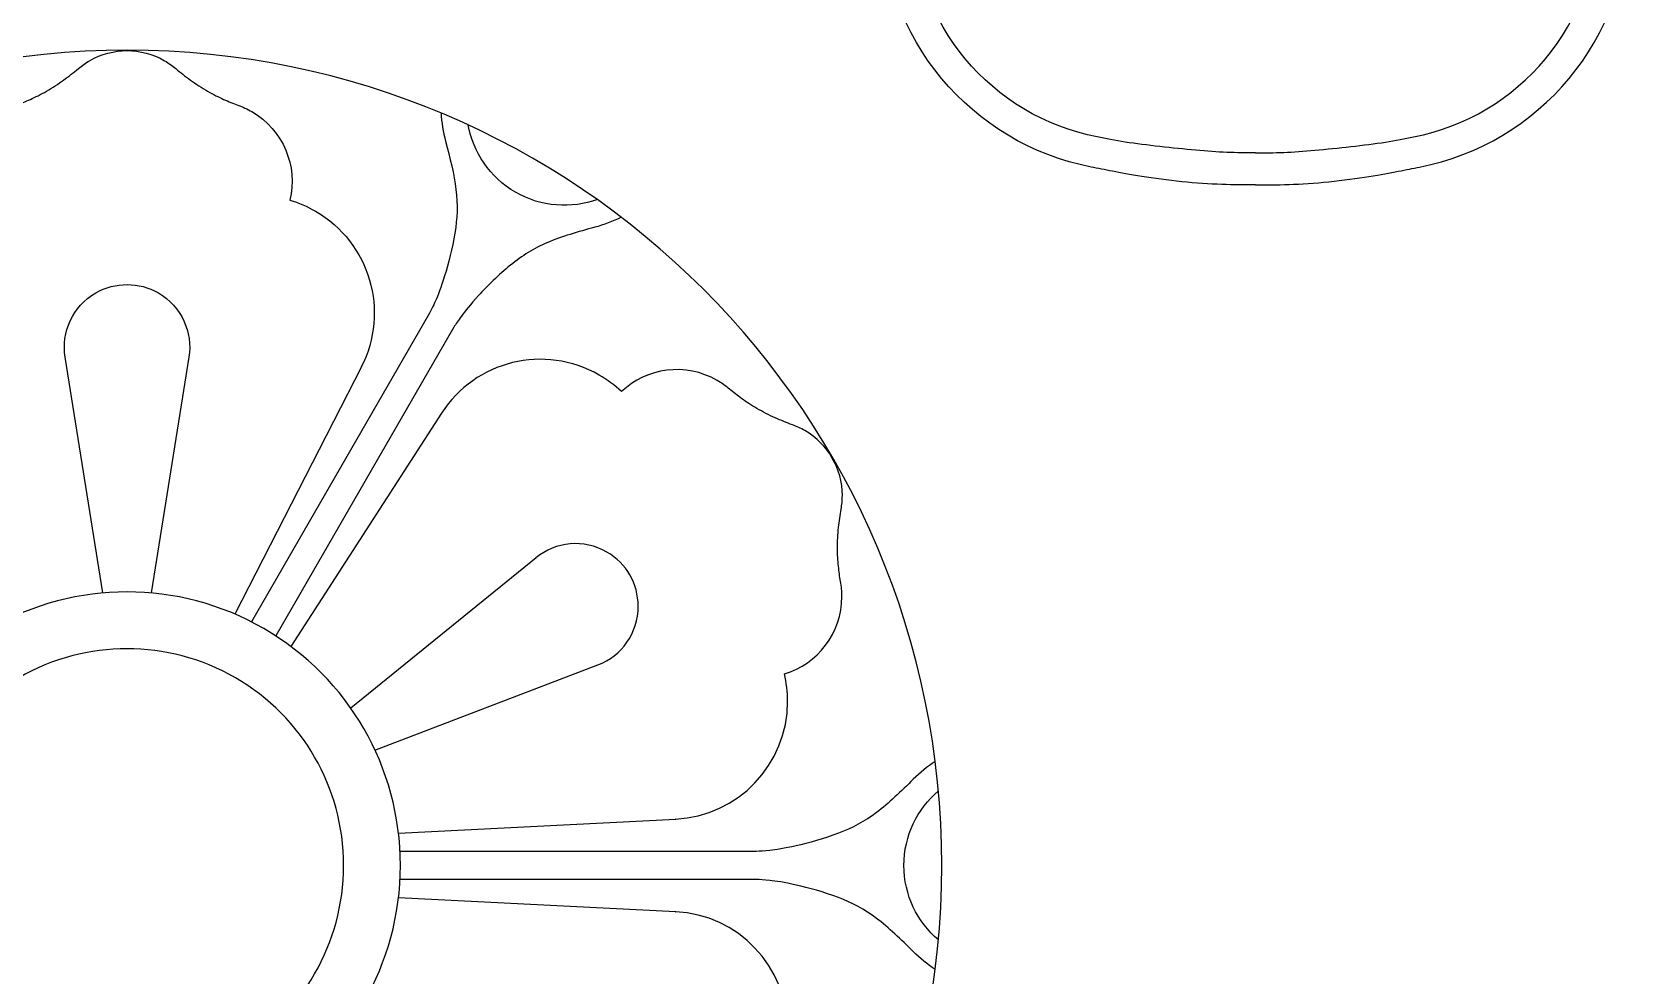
# Model space of a CAD drawing. Extents: x -106 to 93, y -17 to 204.
# Drawn here: x -8.3 to 62, y 94 to 135.5 of the extents above; entities that cross this region are included whole.
import ezdxf

# ---------------------------------------------------------------- set-up
doc = ezdxf.new("R2010")
doc.units = 0
doc.header["$MEASUREMENT"] = 0
doc.layers.add('LAYER_1', color=7, linetype='CONTINUOUS')

msp = doc.modelspace()

# ---------------------------------------------------------------- linework, layer by layer
at = {"layer": 'LAYER_1'}
for points, knots in [([(38.3167, 129.5791), (33.0592, 130.5973), (29.0892, 135.2253), (29.0892, 140.7803), (29.0892, 140.7803), (29.0892, 143.3942), (29.9681, 145.8029), (31.4466, 147.7266)], [0, 0, 0, 0, 0.3333333, 0.3333333, 0.3333333, 0.3333333, 1, 1, 1, 1]), ([(38.5806, 130.9066), (33.9441, 131.802), (30.4422, 135.8822), (30.4422, 140.7803), (30.4422, 140.7803), (30.4422, 143.3449), (31.4023, 145.6854), (32.9825, 147.4617)], [0, 0, 0, 0, 0.3333333, 0.3333333, 0.3333333, 0.3333333, 1, 1, 1, 1]), ([(52.5212, 130.9066), (57.1577, 131.802), (60.6596, 135.8822), (60.6596, 140.7803), (60.6596, 140.7803), (60.6596, 143.3449), (59.6995, 145.6854), (58.1193, 147.4617)], [0, 0, 0, 0, 0.3333333, 0.3333333, 0.3333333, 0.3333333, 1, 1, 1, 1]), ([(52.7851, 129.5791), (58.0427, 130.5973), (62.0127, 135.2253), (62.0127, 140.7803), (62.0127, 140.7803), (62.0127, 143.3942), (61.1337, 145.8029), (59.6552, 147.7266)], [0, 0, 0, 0, 0.3333333, 0.3333333, 0.3333333, 0.3333333, 1, 1, 1, 1]), ([(-4.1535, 62.9348), (-23.9765, 62.9348), (-40.0462, 79.0045), (-40.0462, 98.8275), (-40.0462, 98.8275), (-40.0462, 118.6504), (-23.9765, 134.7201), (-4.1535, 134.7201), (-4.1535, 134.7201), (15.6696, 134.7201), (31.7392, 118.6504), (31.7392, 98.8275), (31.7392, 98.8275), (31.7392, 79.0045), (15.6696, 62.9348), (-4.1535, 62.9348)], [0, 0, 0, 0, 0.2, 0.2, 0.2, 0.2, 0.4, 0.4, 0.4, 0.4, 0.6, 0.6, 0.6, 0.6, 1, 1, 1, 1]), ([(-8.898, 109.8958), (-8.898, 109.8958), (-14.4744, 120.7848), (-14.4744, 120.7848), (-14.4744, 120.7848), (-14.476, 120.7879), (-14.4678, 120.7719), (-14.4695, 120.7751), (-14.4695, 120.7751), (-15.7282, 123.2203), (-14.8562, 126.2483), (-12.4488, 127.6383), (-12.4488, 127.6383), (-12.0876, 127.8468), (-11.7117, 128.0069), (-11.3288, 128.1208), (-11.3288, 128.1208), (-11.684, 129.6081), (-11.0427, 131.2127), (-9.6506, 132.0164), (-9.6506, 132.0164), (-9.4521, 132.131), (-9.2469, 132.2243), (-9.038, 132.2969), (-9.038, 132.2969), (-8.8339, 132.3777), (-8.6297, 132.4584), (-8.4093, 132.5571), (-8.4093, 132.5571), (-8.1889, 132.6557), (-7.952, 132.7724), (-7.7003, 132.9177), (-7.7003, 132.9177), (-7.4486, 133.063), (-7.1818, 133.2372), (-6.9457, 133.4074), (-6.9457, 133.4074), (-6.7093, 133.5776), (-6.5035, 133.7442), (-6.2977, 133.9107), (-6.2977, 133.9107), (-6.1465, 134.0396), (-5.9814, 134.1567), (-5.8032, 134.2596), (-5.8032, 134.2596), (-5.2825, 134.5602), (-4.7142, 134.7027), (-4.1535, 134.7021), (-4.1535, 134.7021), (-3.5927, 134.7027), (-3.0243, 134.5601), (-2.5038, 134.2595), (-2.5038, 134.2595), (-2.3255, 134.1567), (-2.1604, 134.0395), (-2.0092, 133.9106), (-2.0092, 133.9106), (-1.8034, 133.7442), (-1.5975, 133.5775), (-1.3613, 133.4074), (-1.3613, 133.4074), (-1.125, 133.2371), (-0.8583, 133.063), (-0.6066, 132.9176), (-0.6066, 132.9176), (-0.3548, 132.7724), (-0.118, 132.6557), (0.1024, 132.557), (0.1024, 132.557), (0.3228, 132.4584), (0.527, 132.3777), (0.7311, 132.2969), (0.7311, 132.2969), (0.9399, 132.2243), (1.1451, 132.131), (1.3438, 132.0163), (1.3438, 132.0163), (2.7358, 131.2126), (3.3772, 129.608), (3.0219, 128.1207), (3.0219, 128.1207), (3.4048, 128.0068), (3.7807, 127.8467), (4.1419, 127.6382), (4.1419, 127.6382), (6.5493, 126.2483), (7.4212, 123.2203), (6.1626, 120.775), (6.1626, 120.775), (6.1609, 120.7719), (6.1692, 120.7879), (6.1676, 120.7847), (6.1676, 120.7847), (6.1676, 120.7847), (0.5912, 109.8957), (0.5912, 109.8957)], [0, 0, 0, 0, 0.04, 0.04, 0.04, 0.04, 0.08, 0.08, 0.08, 0.08, 0.12, 0.12, 0.12, 0.12, 0.16, 0.16, 0.16, 0.16, 0.2, 0.2, 0.2, 0.2, 0.24, 0.24, 0.24, 0.24, 0.28, 0.28, 0.28, 0.28, 0.32, 0.32, 0.32, 0.32, 0.36, 0.36, 0.36, 0.36, 0.4, 0.4, 0.4, 0.4, 0.44, 0.44, 0.44, 0.44, 0.48, 0.48, 0.48, 0.48, 0.52, 0.52, 0.52, 0.52, 0.56, 0.56, 0.56, 0.56, 0.6, 0.6, 0.6, 0.6, 0.64, 0.64, 0.64, 0.64, 0.68, 0.68, 0.68, 0.68, 0.72, 0.72, 0.72, 0.72, 0.76, 0.76, 0.76, 0.76, 0.8, 0.8, 0.8, 0.8, 0.84, 0.84, 0.84, 0.84, 0.88, 0.88, 0.88, 0.88, 0.92, 0.92, 0.92, 0.92, 1, 1, 1, 1]), ([(9.6816, 131.9597), (9.6999, 131.5418), (9.7673, 131.1187), (9.8796, 130.7182), (9.8796, 130.7182), (10.0674, 129.9867), (10.2553, 129.2549), (10.3368, 128.5892), (10.3368, 128.5892), (10.4184, 127.9235), (10.3936, 127.3239), (10.2887, 126.6702), (10.2887, 126.6702), (10.1837, 126.0164), (9.9988, 125.3083), (9.8371, 124.7849), (9.8371, 124.7849), (9.6755, 124.2615), (9.5371, 123.9224), (9.4301, 123.6801), (9.4301, 123.6801), (9.3231, 123.4378), (9.2474, 123.2922), (9.1717, 123.1466), (9.1717, 123.1466), (9.1717, 123.1466), (1.3226, 109.5516), (1.3226, 109.5516)], [0, 0, 0, 0, 0.125, 0.125, 0.125, 0.125, 0.25, 0.25, 0.25, 0.25, 0.375, 0.375, 0.375, 0.375, 0.5, 0.5, 0.5, 0.5, 0.625, 0.625, 0.625, 0.625, 0.75, 0.75, 0.75, 0.75, 1, 1, 1, 1]), ([(16.5737, 128.1513), (15.4263, 127.7389), (14.0967, 127.8081), (12.9581, 128.4654), (12.9581, 128.4654), (11.8194, 129.1228), (11.0944, 130.2364), (10.8779, 131.4364)], [0, 0, 0, 0, 0.3333333, 0.3333333, 0.3333333, 0.3333333, 1, 1, 1, 1]), ([(45.5509, 130.2055), (45.1392, 130.2055), (44.7275, 130.2055), (44.2982, 130.2228), (44.2982, 130.2228), (43.8687, 130.2402), (43.4215, 130.275), (42.9246, 130.3197), (42.9246, 130.3197), (42.4277, 130.3644), (41.881, 130.4192), (41.3445, 130.4787), (41.3445, 130.4787), (40.8078, 130.5384), (40.281, 130.603), (39.8219, 130.6751), (39.8219, 130.6751), (39.3628, 130.7473), (38.9713, 130.827), (38.5797, 130.9067)], [0, 0, 0, 0, 0.1666667, 0.1666667, 0.1666667, 0.1666667, 0.3333333, 0.3333333, 0.3333333, 0.3333333, 0.5, 0.5, 0.5, 0.5, 0.6666667, 0.6666667, 0.6666667, 0.6666667, 1, 1, 1, 1]), ([(45.5509, 130.2055), (45.9626, 130.2055), (46.3742, 130.2055), (46.8036, 130.2228), (46.8036, 130.2228), (47.2331, 130.2402), (47.6803, 130.275), (48.1772, 130.3197), (48.1772, 130.3197), (48.6741, 130.3644), (49.2207, 130.4192), (49.7574, 130.4787), (49.7574, 130.4787), (50.294, 130.5384), (50.8208, 130.603), (51.2799, 130.6751), (51.2799, 130.6751), (51.739, 130.7473), (52.1305, 130.827), (52.5221, 130.9067)], [0, 0, 0, 0, 0.1666667, 0.1666667, 0.1666667, 0.1666667, 0.3333333, 0.3333333, 0.3333333, 0.3333333, 0.5, 0.5, 0.5, 0.5, 0.6666667, 0.6666667, 0.6666667, 0.6666667, 1, 1, 1, 1]), ([(45.5509, 128.7893), (45.0784, 128.7893), (44.6059, 128.7893), (44.069, 128.8092), (44.069, 128.8092), (43.5321, 128.829), (42.9309, 128.8687), (42.3153, 128.9327), (42.3153, 128.9327), (41.6998, 128.9967), (41.07, 129.0849), (40.5488, 129.1662), (40.5488, 129.1662), (40.0277, 129.2476), (39.6153, 129.3222), (39.2614, 129.3898), (39.2614, 129.3898), (38.9075, 129.4574), (38.6121, 129.5182), (38.3167, 129.5791)], [0, 0, 0, 0, 0.1666667, 0.1666667, 0.1666667, 0.1666667, 0.3333333, 0.3333333, 0.3333333, 0.3333333, 0.5, 0.5, 0.5, 0.5, 0.6666667, 0.6666667, 0.6666667, 0.6666667, 1, 1, 1, 1]), ([(45.5509, 128.7893), (46.0234, 128.7893), (46.4959, 128.7893), (47.0328, 128.8092), (47.0328, 128.8092), (47.5696, 128.829), (48.171, 128.8687), (48.7865, 128.9327), (48.7865, 128.9327), (49.402, 128.9967), (50.0318, 129.0849), (50.553, 129.1662), (50.553, 129.1662), (51.0741, 129.2476), (51.4865, 129.3222), (51.8404, 129.3898), (51.8404, 129.3898), (52.1944, 129.4574), (52.4897, 129.5182), (52.7851, 129.5791)], [0, 0, 0, 0, 0.1666667, 0.1666667, 0.1666667, 0.1666667, 0.3333333, 0.3333333, 0.3333333, 0.3333333, 0.5, 0.5, 0.5, 0.5, 0.6666667, 0.6666667, 0.6666667, 0.6666667, 1, 1, 1, 1]), ([(17.6141, 127.3711), (17.243, 127.178), (16.8514, 127.0288), (16.4483, 126.9257), (16.4483, 126.9257), (15.7211, 126.7226), (14.9932, 126.5195), (14.3759, 126.2572), (14.3759, 126.2572), (13.7587, 125.995), (13.2518, 125.6737), (12.7381, 125.2559), (12.7381, 125.2559), (12.2244, 124.8383), (11.7037, 124.324), (11.3312, 123.9223), (11.3312, 123.9223), (10.9587, 123.5206), (10.7342, 123.2312), (10.5779, 123.0174), (10.5779, 123.0174), (10.4216, 122.8036), (10.3333, 122.6652), (10.245, 122.5268), (10.245, 122.5268), (10.245, 122.5268), (2.3961, 108.9319), (2.3961, 108.9319)], [0, 0, 0, 0, 0.125, 0.125, 0.125, 0.125, 0.25, 0.25, 0.25, 0.25, 0.375, 0.375, 0.375, 0.375, 0.5, 0.5, 0.5, 0.5, 0.625, 0.625, 0.625, 0.625, 0.75, 0.75, 0.75, 0.75, 1, 1, 1, 1]), ([(-5.2193, 110.8243), (-5.2193, 110.8243), (-6.88, 121.2048), (-6.88, 121.2048), (-6.88, 121.2048), (-6.8802, 121.2058), (-6.8794, 121.2008), (-6.8795, 121.2018), (-6.8795, 121.2018), (-7.0565, 122.3001), (-6.5545, 123.443), (-5.5337, 124.0324), (-5.5337, 124.0324), (-5.0982, 124.2838), (-4.6225, 124.4032), (-4.1535, 124.4026), (-4.1535, 124.4026), (-3.6843, 124.4031), (-3.2087, 124.2837), (-2.7732, 124.0323), (-2.7732, 124.0323), (-1.7524, 123.443), (-1.2503, 122.3001), (-1.4273, 121.2017), (-1.4273, 121.2017), (-1.4275, 121.2007), (-1.4267, 121.2057), (-1.4268, 121.2047), (-1.4268, 121.2047), (-1.4268, 121.2047), (-3.0876, 110.8242), (-3.0876, 110.8242)], [0, 0, 0, 0, 0.1111111, 0.1111111, 0.1111111, 0.1111111, 0.2222222, 0.2222222, 0.2222222, 0.2222222, 0.3333333, 0.3333333, 0.3333333, 0.3333333, 0.4444444, 0.4444444, 0.4444444, 0.4444444, 0.5555556, 0.5555556, 0.5555556, 0.5555556, 0.6666667, 0.6666667, 0.6666667, 0.6666667, 0.7777778, 0.7777778, 0.7777778, 0.7777778, 1, 1, 1, 1]), ([(7.8044, 100.2526), (7.8044, 100.2526), (20.0227, 100.8678), (20.0227, 100.8678), (20.0227, 100.8678), (20.0262, 100.8681), (20.0082, 100.8671), (20.0118, 100.8672), (20.0118, 100.8672), (22.7588, 100.9998), (24.9451, 103.269), (24.9451, 106.0488), (24.9451, 106.0488), (24.9451, 106.4659), (24.8959, 106.8714), (24.8029, 107.26), (24.8029, 107.26), (26.2687, 107.696), (27.3377, 109.0537), (27.3377, 110.6611), (27.3377, 110.6611), (27.3377, 110.8904), (27.3158, 111.1148), (27.2743, 111.332), (27.2743, 111.332), (27.2422, 111.5491), (27.2099, 111.7663), (27.1852, 112.0065), (27.1852, 112.0065), (27.1605, 112.2467), (27.1431, 112.5101), (27.1431, 112.8008), (27.1431, 112.8008), (27.1431, 113.0914), (27.1605, 113.4095), (27.1898, 113.6992), (27.1898, 113.6992), (27.2191, 113.989), (27.2604, 114.2505), (27.3017, 114.512), (27.3017, 114.512), (27.3377, 114.7074), (27.3566, 114.9089), (27.3566, 115.1148), (27.3566, 115.1148), (27.3566, 115.7159), (27.1958, 116.2794), (26.9151, 116.7646), (26.9151, 116.7646), (26.6352, 117.2506), (26.2275, 117.6715), (25.7069, 117.9721), (25.7069, 117.9721), (25.5287, 118.0751), (25.3447, 118.1594), (25.1575, 118.2259), (25.1575, 118.2259), (24.9104, 118.321), (24.6632, 118.4159), (24.3976, 118.5355), (24.3976, 118.5355), (24.132, 118.6549), (23.8479, 118.7989), (23.5961, 118.9441), (23.5961, 118.9441), (23.3444, 119.0895), (23.125, 119.2363), (22.9294, 119.3778), (22.9294, 119.3778), (22.7337, 119.5194), (22.5618, 119.6559), (22.3898, 119.7922), (22.3898, 119.7922), (22.2225, 119.9369), (22.0391, 120.0679), (21.8405, 120.1826), (21.8405, 120.1826), (20.4484, 120.9863), (18.7381, 120.7394), (17.6276, 119.688), (17.6276, 119.688), (17.3376, 119.9628), (17.011, 120.2083), (16.6498, 120.4168), (16.6498, 120.4168), (14.2424, 121.8067), (11.1841, 121.0478), (9.6958, 118.7351), (9.6958, 118.7351), (9.6939, 118.7321), (9.7037, 118.7472), (9.7017, 118.7442), (9.7017, 118.7442), (9.7017, 118.7442), (3.0598, 108.4704), (3.0598, 108.4704)], [0, 0, 0, 0, 0.04, 0.04, 0.04, 0.04, 0.08, 0.08, 0.08, 0.08, 0.12, 0.12, 0.12, 0.12, 0.16, 0.16, 0.16, 0.16, 0.2, 0.2, 0.2, 0.2, 0.24, 0.24, 0.24, 0.24, 0.28, 0.28, 0.28, 0.28, 0.32, 0.32, 0.32, 0.32, 0.36, 0.36, 0.36, 0.36, 0.4, 0.4, 0.4, 0.4, 0.44, 0.44, 0.44, 0.44, 0.48, 0.48, 0.48, 0.48, 0.52, 0.52, 0.52, 0.52, 0.56, 0.56, 0.56, 0.56, 0.6, 0.6, 0.6, 0.6, 0.64, 0.64, 0.64, 0.64, 0.68, 0.68, 0.68, 0.68, 0.72, 0.72, 0.72, 0.72, 0.76, 0.76, 0.76, 0.76, 0.8, 0.8, 0.8, 0.8, 0.84, 0.84, 0.84, 0.84, 0.88, 0.88, 0.88, 0.88, 0.92, 0.92, 0.92, 0.92, 1, 1, 1, 1]), ([(6.7691, 103.9027), (6.7691, 103.9027), (16.5892, 107.6547), (16.5892, 107.6547), (16.5892, 107.6547), (16.5901, 107.6551), (16.5854, 107.6533), (16.5864, 107.6537), (16.5864, 107.6537), (17.6261, 108.0495), (18.3648, 109.0557), (18.3648, 110.2344), (18.3648, 110.2344), (18.3648, 110.7373), (18.2303, 111.2089), (17.9953, 111.615), (17.9953, 111.615), (17.7613, 112.0215), (17.4201, 112.3737), (16.9846, 112.6252), (16.9846, 112.6252), (15.9638, 113.2145), (14.723, 113.0779), (13.8603, 112.3754), (13.8603, 112.3754), (13.8596, 112.3748), (13.8634, 112.378), (13.8626, 112.3773), (13.8626, 112.3773), (13.8626, 112.3773), (5.7032, 105.7489), (5.7032, 105.7489)], [0, 0, 0, 0, 0.1111111, 0.1111111, 0.1111111, 0.1111111, 0.2222222, 0.2222222, 0.2222222, 0.2222222, 0.3333333, 0.3333333, 0.3333333, 0.3333333, 0.4444444, 0.4444444, 0.4444444, 0.4444444, 0.5555556, 0.5555556, 0.5555556, 0.5555556, 0.6666667, 0.6666667, 0.6666667, 0.6666667, 0.7777778, 0.7777778, 0.7777778, 0.7777778, 1, 1, 1, 1]), ([(6.2763, 92.8057), (5.2547, 91.0325), (3.767, 89.4962), (1.8671, 88.3993), (1.8671, 88.3993), (-0.0327, 87.3024), (-2.1071, 86.7822), (-4.1536, 86.784), (-4.1536, 86.784), (-6.1999, 86.7822), (-8.2743, 87.3025), (-10.1742, 88.3993), (-10.1742, 88.3993), (-12.074, 89.4962), (-13.5618, 91.0326), (-14.5833, 92.8058), (-14.5833, 92.8058), (-15.6082, 94.5771), (-16.1948, 96.6337), (-16.1948, 98.8274), (-16.1948, 98.8274), (-16.1948, 101.0212), (-15.6081, 103.0778), (-14.5832, 104.849), (-14.5832, 104.849), (-13.5617, 106.6222), (-12.0739, 108.1586), (-10.1741, 109.2554), (-10.1741, 109.2554), (-8.2743, 110.3523), (-6.1999, 110.8725), (-4.1535, 110.8706), (-4.1535, 110.8706), (-2.107, 110.8725), (-0.0326, 110.3522), (1.8672, 109.2554), (1.8672, 109.2554), (3.767, 108.1586), (5.2548, 106.6221), (6.2763, 104.849), (6.2763, 104.849), (7.3012, 103.0776), (7.8878, 101.021), (7.8878, 98.8273), (7.8878, 98.8273), (7.8878, 96.6336), (7.3011, 94.5769), (6.2763, 92.8057)], [0, 0, 0, 0, 0.0769231, 0.0769231, 0.0769231, 0.0769231, 0.1538462, 0.1538462, 0.1538462, 0.1538462, 0.2307692, 0.2307692, 0.2307692, 0.2307692, 0.3076923, 0.3076923, 0.3076923, 0.3076923, 0.3846154, 0.3846154, 0.3846154, 0.3846154, 0.4615385, 0.4615385, 0.4615385, 0.4615385, 0.5384615, 0.5384615, 0.5384615, 0.5384615, 0.6153846, 0.6153846, 0.6153846, 0.6153846, 0.6923077, 0.6923077, 0.6923077, 0.6923077, 0.7692308, 0.7692308, 0.7692308, 0.7692308, 0.8461538, 0.8461538, 0.8461538, 0.8461538, 1, 1, 1, 1]), ([(-4.1535, 108.3695), (-2.5321, 108.371), (-0.8884, 107.9587), (0.6168, 107.0896), (0.6168, 107.0896), (2.1221, 106.2206), (3.3009, 105.0033), (4.1102, 103.5984), (4.1102, 103.5984), (4.9222, 102.195), (5.387, 100.5654), (5.387, 98.8274), (5.387, 98.8274), (5.387, 97.0892), (4.9222, 95.4597), (4.1102, 94.0563), (4.1102, 94.0563), (3.3008, 92.6514), (2.122, 91.4341), (0.6167, 90.565), (0.6167, 90.565), (-0.8885, 89.696), (-2.5322, 89.2838), (-4.1536, 89.2853), (-4.1536, 89.2853), (-5.7749, 89.2838), (-7.4186, 89.696), (-8.9238, 90.565), (-8.9238, 90.565), (-10.429, 91.4341), (-11.6078, 92.6514), (-12.4173, 94.0563), (-12.4173, 94.0563), (-13.2291, 95.4598), (-13.694, 97.0893), (-13.694, 98.8274), (-13.694, 98.8274), (-13.694, 100.5655), (-13.2291, 102.1951), (-12.4172, 103.5984), (-12.4172, 103.5984), (-11.6077, 105.0033), (-10.4289, 106.2206), (-8.9237, 107.0897), (-8.9237, 107.0897), (-7.4184, 107.9588), (-5.7748, 108.371), (-4.1535, 108.3695)], [0, 0, 0, 0, 0.0769231, 0.0769231, 0.0769231, 0.0769231, 0.1538462, 0.1538462, 0.1538462, 0.1538462, 0.2307692, 0.2307692, 0.2307692, 0.2307692, 0.3076923, 0.3076923, 0.3076923, 0.3076923, 0.3846154, 0.3846154, 0.3846154, 0.3846154, 0.4615385, 0.4615385, 0.4615385, 0.4615385, 0.5384615, 0.5384615, 0.5384615, 0.5384615, 0.6153846, 0.6153846, 0.6153846, 0.6153846, 0.6923077, 0.6923077, 0.6923077, 0.6923077, 0.7692308, 0.7692308, 0.7692308, 0.7692308, 0.8461538, 0.8461538, 0.8461538, 0.8461538, 1, 1, 1, 1]), ([(31.4498, 103.4067), (31.0971, 103.1818), (30.772, 102.9173), (30.4813, 102.6197), (30.4813, 102.6197), (29.9418, 102.0914), (29.402, 101.5627), (28.8662, 101.1593), (28.8662, 101.1593), (28.3304, 100.7558), (27.7987, 100.4775), (27.1801, 100.2415), (27.1801, 100.2415), (26.5615, 100.0055), (25.8559, 99.8117), (25.3217, 99.6899), (25.3217, 99.6899), (24.7875, 99.5682), (24.4247, 99.5185), (24.1614, 99.49), (24.1614, 99.49), (23.8981, 99.4616), (23.7341, 99.4543), (23.5702, 99.447), (23.5702, 99.447), (23.5702, 99.447), (7.8721, 99.447), (7.8721, 99.447)], [0, 0, 0, 0, 0.125, 0.125, 0.125, 0.125, 0.25, 0.25, 0.25, 0.25, 0.375, 0.375, 0.375, 0.375, 0.5, 0.5, 0.5, 0.5, 0.625, 0.625, 0.625, 0.625, 0.75, 0.75, 0.75, 0.75, 1, 1, 1, 1]), ([(31.5915, 95.5482), (30.6606, 96.3358), (30.0696, 97.5126), (30.0696, 98.8273), (30.0696, 98.8273), (30.0696, 100.1421), (30.6606, 101.3189), (31.5915, 102.1064)], [0, 0, 0, 0, 0.3333333, 0.3333333, 0.3333333, 0.3333333, 1, 1, 1, 1]), ([(31.4498, 94.248), (31.0971, 94.4728), (30.772, 94.7374), (30.4813, 95.0348), (30.4813, 95.0348), (29.9418, 95.5632), (29.402, 96.0919), (28.8662, 96.4954), (28.8662, 96.4954), (28.3304, 96.8988), (27.7987, 97.1771), (27.1801, 97.4132), (27.1801, 97.4132), (26.5615, 97.6492), (25.8559, 97.8429), (25.3217, 97.9647), (25.3217, 97.9647), (24.7875, 98.0864), (24.4247, 98.1362), (24.1614, 98.1647), (24.1614, 98.1647), (23.8981, 98.1931), (23.7341, 98.2004), (23.5702, 98.2076), (23.5702, 98.2076), (23.5702, 98.2076), (7.8721, 98.2076), (7.8721, 98.2076)], [0, 0, 0, 0, 0.125, 0.125, 0.125, 0.125, 0.25, 0.25, 0.25, 0.25, 0.375, 0.375, 0.375, 0.375, 0.5, 0.5, 0.5, 0.5, 0.625, 0.625, 0.625, 0.625, 0.75, 0.75, 0.75, 0.75, 1, 1, 1, 1]), ([(3.0597, 89.1842), (3.0597, 89.1842), (9.7016, 78.9104), (9.7016, 78.9104), (9.7016, 78.9104), (9.7036, 78.9074), (9.6938, 78.9226), (9.6958, 78.9196), (9.6958, 78.9196), (11.1841, 76.6069), (14.2423, 75.8481), (16.6498, 77.2379), (16.6498, 77.2379), (17.011, 77.4465), (17.3375, 77.692), (17.6276, 77.9667), (17.6276, 77.9667), (18.7381, 76.9153), (20.4483, 76.6684), (21.8404, 77.4721), (21.8404, 77.4721), (22.039, 77.5868), (22.2224, 77.7179), (22.3898, 77.8625), (22.3898, 77.8625), (22.5617, 77.9988), (22.7336, 78.1353), (22.9293, 78.2768), (22.9293, 78.2768), (23.125, 78.4184), (23.3444, 78.5651), (23.5961, 78.7105), (23.5961, 78.7105), (23.8478, 78.8559), (24.1319, 78.9998), (24.3976, 79.1193), (24.3976, 79.1193), (24.6632, 79.2388), (24.9103, 79.3338), (25.1574, 79.4287), (25.1574, 79.4287), (25.3447, 79.4952), (25.5286, 79.5796), (25.7068, 79.6825), (25.7068, 79.6825), (26.2274, 79.9831), (26.6351, 80.4041), (26.915, 80.8899), (26.915, 80.8899), (27.1958, 81.3752), (27.3566, 81.9388), (27.3566, 82.5399), (27.3566, 82.5399), (27.3566, 82.7457), (27.3377, 82.9472), (27.3017, 83.1427), (27.3017, 83.1427), (27.2604, 83.4041), (27.2191, 83.6657), (27.1898, 83.9554), (27.1898, 83.9554), (27.1605, 84.2452), (27.1431, 84.5632), (27.1431, 84.8538), (27.1431, 84.8538), (27.1431, 85.1446), (27.1605, 85.408), (27.1852, 85.6481), (27.1852, 85.6481), (27.2099, 85.8884), (27.2422, 86.1055), (27.2743, 86.3226), (27.2743, 86.3226), (27.3158, 86.5399), (27.3377, 86.7642), (27.3377, 86.9935), (27.3377, 86.9935), (27.3377, 88.6009), (26.2687, 89.9587), (24.8029, 90.3947), (24.8029, 90.3947), (24.8959, 90.7833), (24.9451, 91.1888), (24.9451, 91.6059), (24.9451, 91.6059), (24.9451, 94.3857), (22.7588, 96.6548), (20.0118, 96.7874), (20.0118, 96.7874), (20.0082, 96.7876), (20.0262, 96.7867), (20.0227, 96.7868), (20.0227, 96.7868), (20.0227, 96.7868), (7.8044, 97.402), (7.8044, 97.402)], [0, 0, 0, 0, 0.04, 0.04, 0.04, 0.04, 0.08, 0.08, 0.08, 0.08, 0.12, 0.12, 0.12, 0.12, 0.16, 0.16, 0.16, 0.16, 0.2, 0.2, 0.2, 0.2, 0.24, 0.24, 0.24, 0.24, 0.28, 0.28, 0.28, 0.28, 0.32, 0.32, 0.32, 0.32, 0.36, 0.36, 0.36, 0.36, 0.4, 0.4, 0.4, 0.4, 0.44, 0.44, 0.44, 0.44, 0.48, 0.48, 0.48, 0.48, 0.52, 0.52, 0.52, 0.52, 0.56, 0.56, 0.56, 0.56, 0.6, 0.6, 0.6, 0.6, 0.64, 0.64, 0.64, 0.64, 0.68, 0.68, 0.68, 0.68, 0.72, 0.72, 0.72, 0.72, 0.76, 0.76, 0.76, 0.76, 0.8, 0.8, 0.8, 0.8, 0.84, 0.84, 0.84, 0.84, 0.88, 0.88, 0.88, 0.88, 0.92, 0.92, 0.92, 0.92, 1, 1, 1, 1])]:
    msp.add_open_spline(points, degree=3, knots=knots, dxfattribs=at)

doc.saveas('drawing.dxf')
